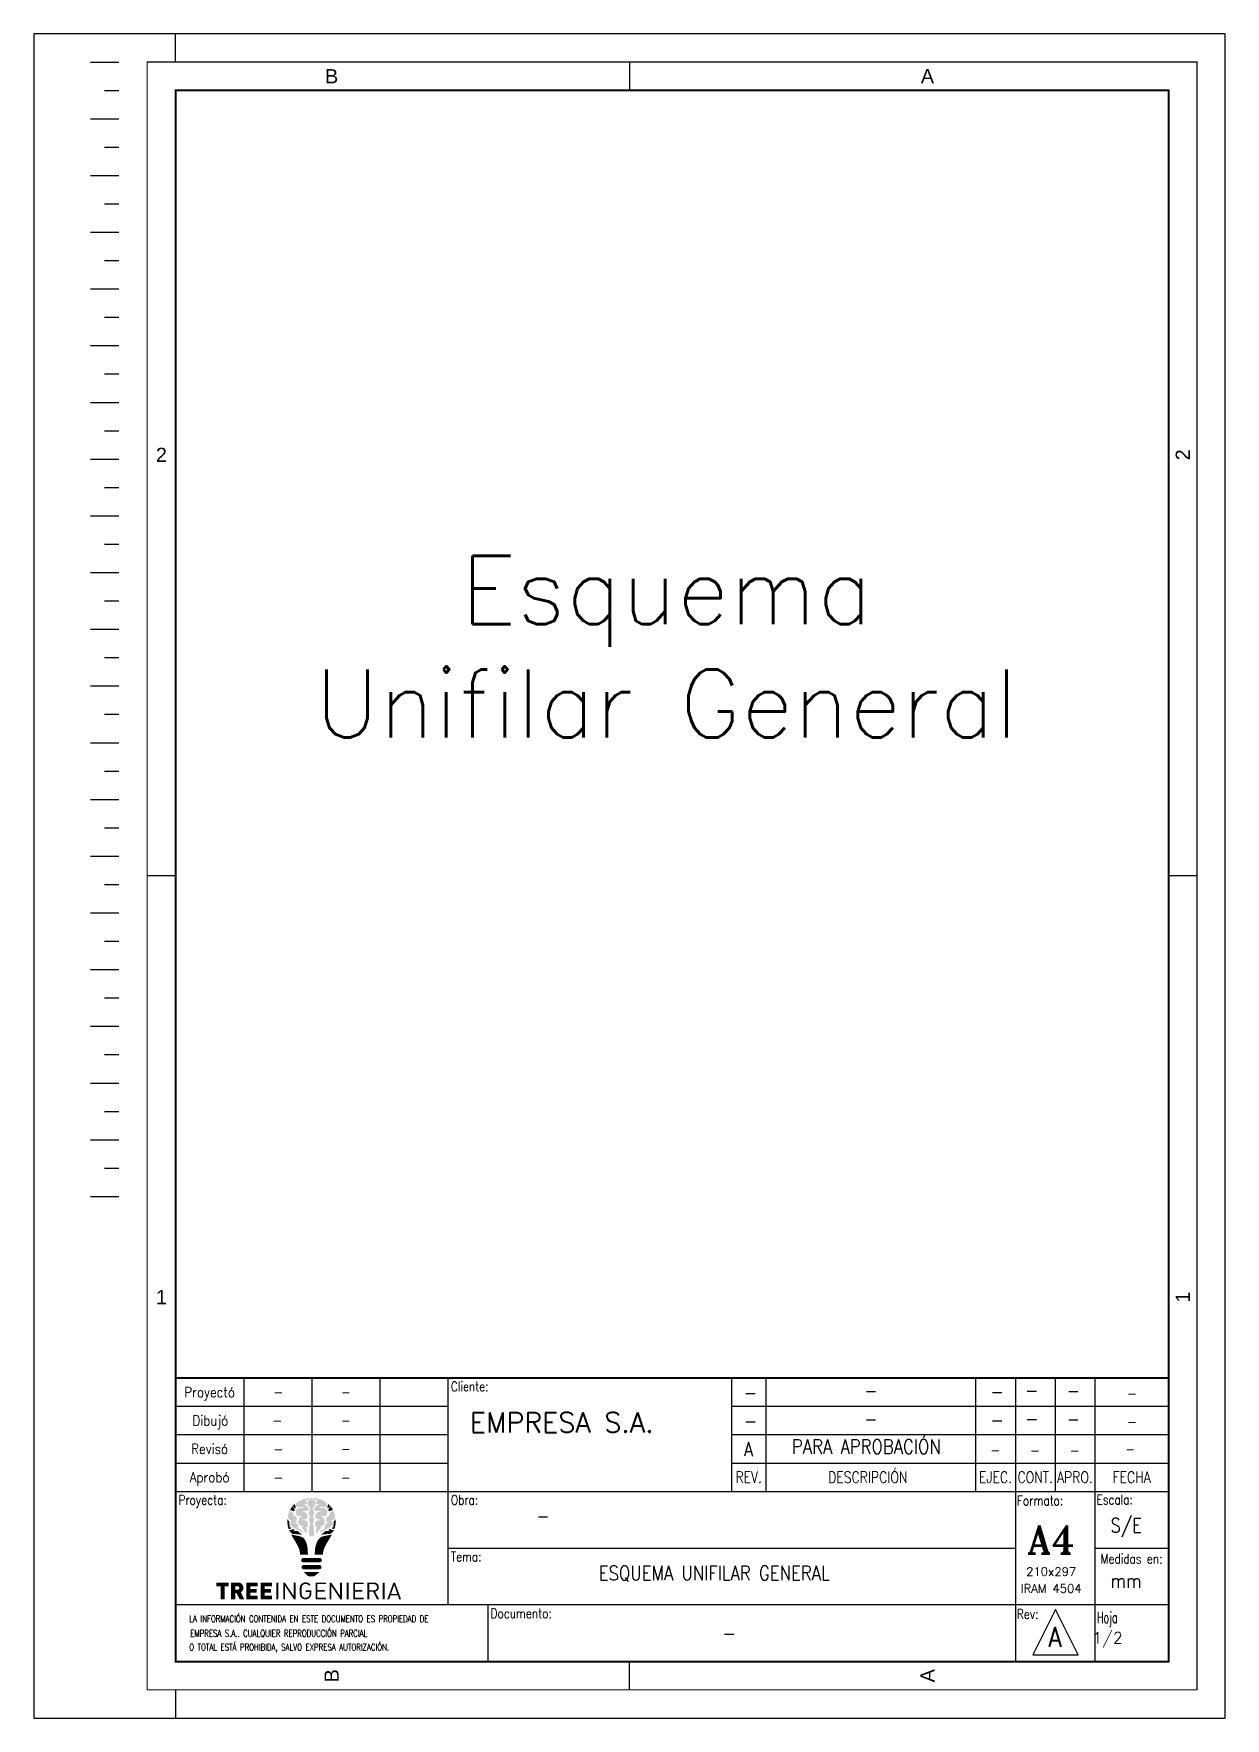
# Paper-space layout 'Carátula' of a CAD drawing. Header units: inches, sheet in millimetres. Extents: x 13 to 223, y 0 to 297.
# The model-space entities are those that its viewports show. They can reach past a viewport. Long polylines and large blocks are cut down to what shows.
import ezdxf
from ezdxf.enums import TextEntityAlignment as Align

# ---------------------------------------------------------------- set-up
doc = ezdxf.new("R2010")
doc.units = ezdxf.units.IN
doc.header["$LTSCALE"] = 0.2
doc.header["$MEASUREMENT"] = 0
doc.layers.add('Rotulo', color=7, linetype='Continuous')
doc.styles.add('ROMANS', font='romans')
doc.styles.add('Rotulo_RS', font='romans.shx', dxfattribs={"width": 0.85})
doc.styles.add('Rotulo_RT', font='romant.shx', dxfattribs={"width": 0.85})
doc.styles.get("Standard").update_dxf_attribs({"font": 'arial.ttf'})

# ---------------------------------------------------------------- blocks, each defined once
blk = doc.blocks.new('BORDER')
at = {"style": 'ROMANS'}
blk.add_attdef('SHEET#', (-1.02, -1.34), '', height=2, dxfattribs=at)
at = {"layer": 'Rotulo', "style": 'Rotulo_RS', "width": 0.6}
blk.add_text('Hoja', height=2, dxfattribs=at).set_placement((1.59, 2.99), align=Align.MIDDLE)
blk = doc.blocks.new('TREE')
at = {"true_color": 0x82be28}
h = blk.add_hatch(dxfattribs=at)
h.set_pattern_fill('DOTS', color=62, scale=0.5, style=2)
edge = h.paths.add_edge_path()
edge.add_spline(control_points=[(-3.02, 4.98), (-3.05, 4.92), (-3.08, 4.87), (-3.11, 4.82), (-3.37, 4.44), (-3.36, 4.19), (-3.04, 3.86), (-2.92, 3.74), (-2.77, 3.65), (-2.62, 3.56), (-2.03, 3.23), (-1.44, 2.9), (-0.91, 2.6), (-1.03, 2.96), (-1.31, 3.22), (-2.16, 3.64), (-2, 3.63), (-1.88, 3.62), (-1.74, 3.61), (-1.97, 3.99), (-2, 4.5), (-2.58, 4.54), (-2.45, 4.56), (-2.31, 4.58), (-2.16, 4.61), (-2.16, 4.9), (-2.06, 5.25), (-2.19, 5.45), (-2.33, 5.66), (-2.68, 5.73), (-2.94, 5.87), (-2.83, 5.89), (-2.73, 5.91), (-2.6, 5.93), (-2.81, 6.26), (-3.06, 6.48), (-3.39, 6.6), (-3.54, 6.3), (-3.65, 5.98), (-3.71, 5.64), (-3.67, 5.03), (-3.53, 4.93), (-3.02, 4.98)], knot_values=[0, 0, 0, 0, 1, 1, 1, 2, 2, 2, 3, 3, 3, 4, 4, 4, 5, 5, 5, 6, 6, 6, 7, 7, 7, 8, 8, 8, 9, 9, 9, 10, 10, 10, 11, 11, 11, 12, 12, 12, 13, 13, 13, 14, 14, 14, 14], degree=3, periodic=0)
h = blk.add_hatch(dxfattribs=at)
h.set_pattern_fill('DOTS', color=62, scale=0.5, style=2)
edge = h.paths.add_edge_path()
edge.add_spline(control_points=[(-2.93, 7.32), (-3.07, 7.15), (-3.19, 6.96), (-3.3, 6.77), (-3.09, 6.67), (-2.86, 6.6), (-2.63, 6.51), (-2.45, 6.84), (-2.65, 7.09), (-2.93, 7.32)], knot_values=[0, 0, 0, 0, 1, 1, 1, 2, 2, 2, 3, 3, 3, 3], degree=3, periodic=0)
h = blk.add_hatch(dxfattribs=at)
h.set_pattern_fill('DOTS', color=62, scale=0.5, style=2)
edge = h.paths.add_edge_path()
edge.add_spline(control_points=[(-2.38, 7.26), (-2.4, 7.45), (-2.48, 7.65), (-2.45, 7.82), (-2.6, 7.69), (-2.74, 7.55), (-2.87, 7.4), (-2.72, 7.28), (-2.57, 7.15), (-2.38, 7), (-2.38, 7.1), (-2.37, 7.18), (-2.38, 7.26)], knot_values=[0, 0, 0, 0, 1, 1, 1, 2, 2, 2, 3, 3, 3, 4, 4, 4, 4], degree=3, periodic=0)
h = blk.add_hatch(dxfattribs=at)
h.set_pattern_fill('DOTS', color=62, scale=0.5, style=2)
edge = h.paths.add_edge_path()
edge.add_spline(control_points=[(-2.24, 7.41), (-2.14, 7.12), (-1.92, 7.28), (-1.74, 7.28), (-1.46, 7.27), (-1.17, 7.28), (-0.86, 7.09), (-1.21, 7.07), (-1.49, 7.07), (-1.77, 7.04), (-2.12, 7), (-2.29, 6.84), (-2.33, 6.53), (-2.38, 6.17), (-2.18, 5.7), (-1.91, 5.6), (-1.84, 5.58), (-1.74, 5.61), (-1.66, 5.63), (-1.51, 5.66), (-1.36, 5.69), (-1.21, 5.73), (-1.2, 5.71), (-1.19, 5.68), (-1.18, 5.66), (-1.72, 5.41), (-1.94, 5), (-1.84, 4.43), (-1.76, 3.96), (-1.38, 3.9), (-0.9, 3.9), (-1.11, 3.81), (-1.23, 3.77), (-1.34, 3.72), (-1, 3.28), (-0.68, 2.87), (-0.36, 2.45), (-0.47, 2.84), (-0.2, 3.29), (-0.53, 3.65), (-0.19, 3.78), (-0.12, 4.08), (-0.15, 4.38), (-0.2, 4.94), (-0.74, 4.83), (-1.11, 4.98), (-0.74, 5.15), (-0.16, 5.07), (-0.19, 5.65), (-0.22, 6.26), (-0.76, 6.34), (-1.22, 6.51), (-0.98, 6.55), (-0.74, 6.59), (-0.51, 6.54), (-0.13, 6.47), (0.06, 6.6), (-0.06, 6.98), (-0.13, 7.19), (-0.32, 7.38), (-0.49, 7.54), (-0.61, 7.65), (-0.79, 7.69), (-0.99, 7.79), (-0.84, 7.79), (-0.75, 7.79), (-0.66, 7.78), (-0.56, 7.78), (-0.47, 7.75), (-0.28, 7.72), (-0.41, 8.06), (-0.51, 8.32), (-0.62, 8.63), (-0.39, 8.47), (-0.14, 8.35), (0.06, 8.65), (0.1, 8.72), (0.12, 8.78), (0.12, 8.84), (-0.14, 8.81), (-0.4, 8.77), (-0.67, 8.7), (-1.07, 8.61), (-1.43, 8.47), (-1.75, 8.29), (-1.85, 8.23), (-1.95, 8.17), (-2.04, 8.1), (-2.27, 7.93), (-2.34, 7.69), (-2.24, 7.41)], knot_values=[0, 0, 0, 0, 1, 1, 1, 2, 2, 2, 3, 3, 3, 4, 4, 4, 5, 5, 5, 6, 6, 6, 7, 7, 7, 8, 8, 8, 9, 9, 9, 10, 10, 10, 11, 11, 11, 12, 12, 12, 13, 13, 13, 14, 14, 14, 15, 15, 15, 16, 16, 16, 17, 17, 17, 18, 18, 18, 19, 19, 19, 20, 20, 20, 21, 21, 21, 22, 22, 22, 23, 23, 23, 24, 24, 24, 25, 25, 25, 26, 26, 26, 27, 27, 27, 28, 28, 28, 29, 29, 29, 30, 30, 30, 30], degree=3, periodic=0)
h = blk.add_hatch(dxfattribs=at)
h.set_pattern_fill('DOTS', color=62, scale=0.5, style=2)
edge = h.paths.add_edge_path()
edge.add_spline(control_points=[(-0.28, 8.28), (-0.22, 8.02), (-0.22, 7.73), (-0.09, 7.53), (0.28, 6.96), (0.3, 6.72), (-0.11, 6.23), (0.23, 5.83), (0.26, 5.41), (-0.07, 4.98), (0.24, 4.63), (0.19, 4.25), (0.11, 3.84), (0.02, 3.38), (0.02, 2.9), (0.01, 2.43), (0.01, 2.22), (0.15, 2.05), (0.41, 2.05), (0.43, 2.05), (0.44, 2.05), (0.45, 2.05), (0.47, 2.05), (0.48, 2.05), (0.5, 2.05), (0.76, 2.05), (0.89, 2.22), (0.89, 2.43), (0.89, 2.9), (0.88, 3.38), (0.8, 3.84), (0.72, 4.25), (0.67, 4.63), (0.98, 4.98), (0.64, 5.41), (0.68, 5.83), (1.02, 6.23), (0.6, 6.72), (0.62, 6.96), (1, 7.53), (1.13, 7.73), (1.13, 8.02), (1.19, 8.28), (0.9, 8.38), (0.61, 8.48), (0.64, 8.85), (0.52, 8.86), (0.39, 8.85), (0.26, 8.85), (0.3, 8.48), (0.01, 8.38), (-0.28, 8.28)], knot_values=[0, 0, 0, 0, 1, 1, 1, 2, 2, 2, 3, 3, 3, 4, 4, 4, 5, 5, 5, 6, 6, 6, 7, 7, 7, 8, 8, 8, 9, 9, 9, 10, 10, 10, 11, 11, 11, 12, 12, 12, 13, 13, 13, 14, 14, 14, 15, 15, 15, 16, 16, 16, 17, 17, 17, 17], degree=3, periodic=0)
h = blk.add_hatch(dxfattribs=at)
h.set_pattern_fill('DOTS', color=62, scale=0.5, style=2)
edge = h.paths.add_edge_path()
edge.add_spline(control_points=[(0.85, 8.65), (1.05, 8.35), (1.3, 8.47), (1.53, 8.63), (1.41, 8.32), (1.31, 8.06), (1.19, 7.72), (1.37, 7.75), (1.47, 7.78), (1.56, 7.78), (1.66, 7.79), (1.75, 7.79), (1.9, 7.79), (1.7, 7.69), (1.52, 7.65), (1.4, 7.54), (1.23, 7.38), (1.03, 7.19), (0.97, 6.98), (0.85, 6.6), (1.03, 6.47), (1.42, 6.54), (1.65, 6.59), (1.89, 6.55), (2.13, 6.51), (1.67, 6.34), (1.13, 6.26), (1.1, 5.65), (1.07, 5.07), (1.65, 5.15), (2.02, 4.98), (1.65, 4.83), (1.11, 4.94), (1.05, 4.38), (1.02, 4.08), (1.1, 3.78), (1.44, 3.65), (1.1, 3.29), (1.38, 2.84), (1.27, 2.45), (1.59, 2.87), (1.91, 3.28), (2.25, 3.72), (2.14, 3.77), (2.02, 3.81), (1.81, 3.9), (2.29, 3.9), (2.66, 3.96), (2.75, 4.43), (2.85, 5), (2.63, 5.41), (2.09, 5.66), (2.1, 5.68), (2.11, 5.71), (2.12, 5.73), (2.27, 5.69), (2.42, 5.66), (2.57, 5.63), (2.65, 5.61), (2.75, 5.58), (2.82, 5.6), (3.09, 5.7), (3.29, 6.17), (3.24, 6.53), (3.2, 6.84), (3.03, 7), (2.67, 7.04), (2.4, 7.07), (2.12, 7.07), (1.77, 7.09), (2.08, 7.28), (2.36, 7.27), (2.65, 7.28), (2.82, 7.28), (3.05, 7.12), (3.15, 7.41), (3.24, 7.69), (3.18, 7.93), (2.95, 8.1), (2.85, 8.18), (2.74, 8.24), (2.62, 8.32), (2.05, 8.64), (1.43, 8.82), (0.78, 8.85), (0.78, 8.79), (0.8, 8.72), (0.85, 8.65)], knot_values=[0, 0, 0, 0, 1, 1, 1, 2, 2, 2, 3, 3, 3, 4, 4, 4, 5, 5, 5, 6, 6, 6, 7, 7, 7, 8, 8, 8, 9, 9, 9, 10, 10, 10, 11, 11, 11, 12, 12, 12, 13, 13, 13, 14, 14, 14, 15, 15, 15, 16, 16, 16, 17, 17, 17, 18, 18, 18, 19, 19, 19, 20, 20, 20, 21, 21, 21, 22, 22, 22, 23, 23, 23, 24, 24, 24, 25, 25, 25, 26, 26, 26, 27, 27, 27, 28, 28, 28, 29, 29, 29, 29], degree=3, periodic=0)
h = blk.add_hatch(dxfattribs=at)
h.set_pattern_fill('DOTS', color=62, scale=0.5, style=2)
edge = h.paths.add_edge_path()
edge.add_spline(control_points=[(3.51, 5.93), (3.64, 5.91), (3.74, 5.89), (3.84, 5.87), (3.58, 5.73), (3.23, 5.66), (3.1, 5.45), (2.97, 5.25), (3.07, 4.9), (3.07, 4.61), (3.22, 4.58), (3.36, 4.56), (3.49, 4.54), (2.91, 4.5), (2.88, 3.99), (2.64, 3.61), (2.79, 3.62), (2.91, 3.63), (3.07, 3.64), (2.22, 3.22), (1.93, 2.96), (1.82, 2.6), (2.35, 2.9), (2.94, 3.23), (3.53, 3.56), (3.68, 3.65), (3.83, 3.74), (3.95, 3.86), (4.27, 4.19), (4.28, 4.44), (4.02, 4.82), (3.99, 4.87), (3.96, 4.92), (3.92, 4.98), (4.44, 4.93), (4.57, 5.03), (4.62, 5.62), (4.56, 5.97), (4.46, 6.29), (4.31, 6.6), (3.97, 6.49), (3.72, 6.26), (3.51, 5.93)], knot_values=[0, 0, 0, 0, 1, 1, 1, 2, 2, 2, 3, 3, 3, 4, 4, 4, 5, 5, 5, 6, 6, 6, 7, 7, 7, 8, 8, 8, 9, 9, 9, 10, 10, 10, 11, 11, 11, 12, 12, 12, 13, 13, 13, 14, 14, 14, 14], degree=3, periodic=0)
h = blk.add_hatch(dxfattribs=at)
h.set_pattern_fill('DOTS', color=62, scale=0.5, style=2)
edge = h.paths.add_edge_path()
edge.add_spline(control_points=[(3.29, 7.26), (3.28, 7.18), (3.29, 7.1), (3.29, 7), (3.47, 7.15), (3.62, 7.27), (3.77, 7.39), (3.72, 7.45), (3.66, 7.51), (3.61, 7.57), (3.52, 7.65), (3.44, 7.72), (3.36, 7.8), (3.38, 7.63), (3.31, 7.44), (3.29, 7.26)], knot_values=[0, 0, 0, 0, 1, 1, 1, 2, 2, 2, 3, 3, 3, 4, 4, 4, 5, 5, 5, 5], degree=3, periodic=0)
h = blk.add_hatch(dxfattribs=at)
h.set_pattern_fill('DOTS', color=62, scale=0.5, style=2)
edge = h.paths.add_edge_path()
edge.add_spline(control_points=[(3.54, 6.51), (3.77, 6.6), (4, 6.67), (4.21, 6.77), (4.1, 6.96), (3.98, 7.14), (3.84, 7.32), (3.56, 7.09), (3.36, 6.84), (3.54, 6.51)], knot_values=[0, 0, 0, 0, 1, 1, 1, 2, 2, 2, 3, 3, 3, 3], degree=3, periodic=0)
h = blk.add_hatch(dxfattribs=at)
h.set_pattern_fill('DOTS', color=62, scale=0.5, style=2)
edge = h.paths.add_edge_path()
edge.add_spline(control_points=[(-3.13, 3.61), (-3.26, 3.64), (-3.37, 3.66), (-3.45, 3.68), (-3.44, 3.78), (-3.42, 3.88), (-3.43, 3.98), (-3.44, 4.17), (-3.47, 4.36), (-3.5, 4.55), (-3.5, 4.61), (-3.48, 4.69), (-3.51, 4.72), (-3.61, 4.81), (-3.69, 4.94), (-3.78, 5.05), (-3.8, 4.72), (-3.78, 4.37), (-3.72, 4.02), (-3.69, 3.79), (-3.62, 3.56), (-3.55, 3.35), (-3.35, 3.33), (-3.25, 3.4), (-3.13, 3.61)], knot_values=[0, 0, 0, 0, 1, 1, 1, 2, 2, 2, 3, 3, 3, 4, 4, 4, 5, 5, 5, 6, 6, 6, 7, 7, 7, 8, 8, 8, 8], degree=3, periodic=0)
h = blk.add_hatch(dxfattribs=at)
h.set_pattern_fill('DOTS', color=62, scale=0.5, style=2)
edge = h.paths.add_edge_path()
edge.add_spline(control_points=[(-3.29, 2.89), (-3.02, 2.62), (-2.78, 2.33), (-2.37, 2.56), (-2.35, 2.57), (-2.31, 2.57), (-2.29, 2.56), (-1.97, 2.3), (-1.57, 2.49), (-1.22, 2.35), (-1.69, 2.67), (-2.03, 3.29), (-2.8, 2.9), (-2.7, 3.04), (-2.64, 3.13), (-2.58, 3.22), (-2.59, 3.25), (-2.6, 3.28), (-2.61, 3.32), (-2.75, 3.3), (-2.9, 3.31), (-3.03, 3.27), (-3.21, 3.21), (-3.37, 3.18), (-3.5, 3.19)], knot_values=[0, 0, 0, 0, 1, 1, 1, 2, 2, 2, 3, 3, 3, 4, 4, 4, 5, 5, 5, 6, 6, 6, 7, 7, 7, 8, 8, 8, 8], degree=3, periodic=0)
edge.add_line((-3.5, 3.19), (-3.29, 2.89))
h = blk.add_hatch(dxfattribs=at)
h.set_pattern_fill('DOTS', color=62, scale=0.5, style=2)
edge = h.paths.add_edge_path()
edge.add_spline(control_points=[(4.4, 3.19), (4.27, 3.18), (4.12, 3.21), (3.94, 3.27), (3.81, 3.31), (3.66, 3.3), (3.52, 3.32), (3.51, 3.28), (3.5, 3.25), (3.49, 3.22), (3.55, 3.13), (3.61, 3.04), (3.71, 2.9), (2.94, 3.29), (2.59, 2.67), (2.13, 2.35), (2.47, 2.49), (2.88, 2.3), (3.2, 2.56), (3.22, 2.57), (3.26, 2.57), (3.28, 2.56), (3.69, 2.33), (3.93, 2.62), (4.2, 2.89)], knot_values=[0, 0, 0, 0, 1, 1, 1, 2, 2, 2, 3, 3, 3, 4, 4, 4, 5, 5, 5, 6, 6, 6, 7, 7, 7, 8, 8, 8, 8], degree=3, periodic=0)
edge.add_line((4.2, 2.89), (4.4, 3.19))
h = blk.add_hatch(dxfattribs=at)
h.set_pattern_fill('DOTS', color=62, scale=0.5, style=2)
edge = h.paths.add_edge_path()
edge.add_spline(control_points=[(4.4, 4.55), (4.38, 4.36), (4.35, 4.17), (4.34, 3.98), (4.33, 3.88), (4.35, 3.78), (4.36, 3.68), (4.28, 3.66), (4.16, 3.64), (4.04, 3.61), (4.16, 3.4), (4.26, 3.33), (4.46, 3.35), (4.61, 3.78), (4.7, 4.23), (4.7, 4.71), (4.7, 4.82), (4.7, 4.94), (4.69, 5.05), (4.6, 4.94), (4.52, 4.81), (4.42, 4.72), (4.39, 4.69), (4.41, 4.61), (4.4, 4.55)], knot_values=[0, 0, 0, 0, 1, 1, 1, 2, 2, 2, 3, 3, 3, 4, 4, 4, 5, 5, 5, 6, 6, 6, 7, 7, 7, 8, 8, 8, 8], degree=3, periodic=0)
h = blk.add_hatch(dxfattribs=at)
h.set_pattern_fill('DOTS', color=62, scale=0.5, style=2)
edge = h.paths.add_edge_path()
edge.add_spline(control_points=[(-1.28, 1.98), (-1.44, 2.04), (-1.61, 2.09), (-1.78, 2.13), (-2.23, 2.22), (-2.68, 2.3), (-3.13, 2.39), (-3.06, 2.25), (-2.98, 2.11), (-2.9, 1.97), (-2.76, 1.73), (-2.61, 1.5), (-2.47, 1.27), (-2.02, 0.52), (-1.57, -0.24), (-1.55, -1.16), (-1.09, -1.16), (-0.63, -1.16), (-0.17, -1.16), (-0.19, -0.89), (-0.21, -0.59), (-0.23, -0.17), (-0.26, 0.57), (-0.58, 1.71), (-1.28, 1.98)], knot_values=[0, 0, 0, 0, 1, 1, 1, 2, 2, 2, 3, 3, 3, 4, 4, 4, 5, 5, 5, 6, 6, 6, 7, 7, 7, 8, 8, 8, 8], degree=3, periodic=0)
h = blk.add_hatch(dxfattribs=at)
h.set_pattern_fill('DOTS', color=62, scale=0.5, style=2)
edge = h.paths.add_edge_path()
edge.add_spline(control_points=[(2.19, 1.98), (1.49, 1.71), (1.08, 0.29), (1.05, -0.45), (1.04, -0.75), (1.03, -0.97), (1.02, -1.16), (1.5, -1.16), (1.98, -1.16), (2.46, -1.16), (2.48, -0.2), (2.96, 0.57), (3.43, 1.34), (3.59, 1.61), (3.75, 1.88), (3.91, 2.15), (3.95, 2.23), (4, 2.31), (4.04, 2.39), (3.59, 2.3), (3.14, 2.22), (2.69, 2.13), (2.52, 2.09), (2.35, 2.04), (2.19, 1.98)], knot_values=[0, 0, 0, 0, 1, 1, 1, 2, 2, 2, 3, 3, 3, 4, 4, 4, 5, 5, 5, 6, 6, 6, 7, 7, 7, 8, 8, 8, 8], degree=3, periodic=0)
at = {"true_color": 0x1e5a3c}
h = blk.add_hatch(dxfattribs=at)
h.set_pattern_fill('DOTS', color=119, scale=0.5, style=0)
edge = h.paths.add_edge_path()
edge.add_spline(control_points=[(0.44, -2.49), (-0.03, -2.49), (-0.49, -2.49), (-0.96, -2.49), (-1.22, -2.49), (-1.37, -2.35), (-1.37, -2.12), (-1.37, -1.9), (-1.21, -1.75), (-0.95, -1.75), (-0.01, -1.75), (0.93, -1.75), (1.87, -1.75), (2.12, -1.75), (2.28, -1.9), (2.28, -2.12), (2.28, -2.35), (2.13, -2.49), (1.87, -2.49), (1.39, -2.49), (0.91, -2.49), (0.44, -2.49)], knot_values=[0, 0, 0, 0, 1, 1, 1, 2, 2, 2, 3, 3, 3, 4, 4, 4, 5, 5, 5, 6, 6, 6, 7, 7, 7, 7], degree=3, periodic=0)
h = blk.add_hatch(dxfattribs=at)
h.set_pattern_fill('DOTS', color=119, scale=0.5, style=0)
edge = h.paths.add_edge_path()
edge.add_spline(control_points=[(0.44, -3.72), (-0.01, -3.72), (-0.46, -3.72), (-0.91, -3.72), (-1.14, -3.72), (-1.29, -3.58), (-1.3, -3.37), (-1.31, -3.15), (-1.16, -2.98), (-0.92, -2.98), (0, -2.98), (0.92, -2.98), (1.83, -2.98), (2.07, -2.98), (2.23, -3.15), (2.22, -3.37), (2.21, -3.58), (2.06, -3.72), (1.82, -3.72), (1.36, -3.72), (0.9, -3.72), (0.44, -3.72)], knot_values=[0, 0, 0, 0, 1, 1, 1, 2, 2, 2, 3, 3, 3, 4, 4, 4, 5, 5, 5, 6, 6, 6, 7, 7, 7, 7], degree=3, periodic=0)
h = blk.add_hatch(dxfattribs=at)
h.set_pattern_fill('DOTS', color=119, scale=0.5, style=0)
edge = h.paths.add_edge_path()
edge.add_spline(control_points=[(-0.92, -4.19), (0.01, -4.19), (0.9, -4.19), (1.79, -4.19), (1.8, -4.2), (1.81, -4.21), (1.81, -4.23), (1.54, -4.46), (1.26, -4.7), (0.98, -4.92), (0.92, -4.97), (0.83, -4.98), (0.75, -4.99), (0.64, -5), (0.53, -4.98), (0.42, -4.99), (0.07, -5.04), (-0.19, -4.91), (-0.42, -4.67), (-0.57, -4.51), (-0.73, -4.37), (-0.92, -4.19)], knot_values=[0, 0, 0, 0, 1, 1, 1, 2, 2, 2, 3, 3, 3, 4, 4, 4, 5, 5, 5, 6, 6, 6, 7, 7, 7, 7], degree=3, periodic=0)
h = blk.add_hatch(dxfattribs=at)
h.set_pattern_fill('DOTS', color=119, scale=0.5, style=2)
h.paths.add_polyline_path([(-14.14, -6.71), (-14.86, -6.71), (-14.86, -9.01), (-15.58, -9.01), (-15.58, -6.71), (-16.31, -6.71), (-16.31, -6.07), (-14.14, -6.07)])
h = blk.add_hatch(dxfattribs=at)
h.set_pattern_fill('DOTS', color=119, scale=0.5, style=2)
edge = h.paths.add_edge_path()
edge.add_spline(control_points=[(-11.39, -9.01), (-11.39, -9.01), (-12.23, -9.01), (-12.23, -9.01), (-12.23, -9.01), (-12.75, -7.91), (-12.75, -7.91), (-12.75, -7.91), (-12.99, -7.91), (-12.99, -7.91), (-12.99, -7.91), (-12.99, -9.01), (-12.99, -9.01), (-12.99, -9.01), (-13.71, -9.01), (-13.71, -9.01), (-13.71, -9.01), (-13.71, -6.07), (-13.71, -6.07), (-13.71, -6.07), (-12.55, -6.07), (-12.55, -6.07), (-12.34, -6.07), (-12.16, -6.11), (-12.01, -6.2), (-11.86, -6.29), (-11.74, -6.4), (-11.66, -6.55), (-11.58, -6.69), (-11.54, -6.85), (-11.54, -7.01), (-11.54, -7.2), (-11.59, -7.35), (-11.68, -7.49), (-11.78, -7.62), (-11.89, -7.72), (-12.02, -7.78), (-12.02, -7.78), (-11.39, -9.01), (-11.39, -9.01)], knot_values=[0, 0, 0, 0, 1, 1, 1, 2, 2, 2, 3, 3, 3, 4, 4, 4, 5, 5, 5, 6, 6, 6, 7, 7, 7, 8, 8, 8, 9, 9, 9, 10, 10, 10, 11, 11, 11, 12, 12, 12, 13, 13, 13, 13], degree=3, periodic=0)
edge = h.paths.add_edge_path()
edge.add_spline(control_points=[(-12.27, -7.01), (-12.27, -6.96), (-12.28, -6.91), (-12.3, -6.87), (-12.33, -6.82), (-12.37, -6.78), (-12.41, -6.76), (-12.46, -6.73), (-12.52, -6.72), (-12.58, -6.72), (-12.58, -6.72), (-12.99, -6.72), (-12.99, -6.72), (-12.99, -6.72), (-12.99, -7.31), (-12.99, -7.31), (-12.99, -7.31), (-12.58, -7.31), (-12.58, -7.31), (-12.52, -7.31), (-12.46, -7.3), (-12.41, -7.27), (-12.37, -7.24), (-12.33, -7.2), (-12.3, -7.16), (-12.28, -7.11), (-12.27, -7.07), (-12.27, -7.01)], knot_values=[0, 0, 0, 0, 1, 1, 1, 2, 2, 2, 3, 3, 3, 4, 4, 4, 5, 5, 5, 6, 6, 6, 7, 7, 7, 8, 8, 8, 9, 9, 9, 9], degree=3, periodic=0)
h = blk.add_hatch(dxfattribs=at)
h.set_pattern_fill('DOTS', color=119, scale=0.5, style=2)
h.paths.add_polyline_path([(-9.02, -9.01), (-11.02, -9.01), (-11.02, -6.07), (-9.02, -6.07), (-9.02, -6.71), (-10.3, -6.71), (-10.3, -7.2), (-9.21, -7.2), (-9.21, -7.85), (-10.3, -7.85), (-10.3, -8.37), (-9.02, -8.37)])
h = blk.add_hatch(dxfattribs=at)
h.set_pattern_fill('DOTS', color=119, scale=0.5, style=2)
h.paths.add_polyline_path([(-6.51, -9.01), (-8.51, -9.01), (-8.51, -6.07), (-6.51, -6.07), (-6.51, -6.71), (-7.78, -6.71), (-7.78, -7.2), (-6.69, -7.2), (-6.69, -7.85), (-7.78, -7.85), (-7.78, -8.37), (-6.51, -8.37)])
h = blk.add_hatch(dxfattribs=at)
h.set_pattern_fill('DOTS', color=119, scale=0.5, style=2)
h.paths.add_polyline_path([(-5.39, -9.01), (-5.7, -9.01), (-5.7, -6.07), (-5.39, -6.07)])
h = blk.add_hatch(dxfattribs=at)
h.set_pattern_fill('DOTS', color=119, scale=0.5, style=2)
h.paths.add_polyline_path([(-2.36, -9.01), (-2.66, -9.01), (-4.22, -6.65), (-4.22, -9.01), (-4.54, -9.01), (-4.54, -6.07), (-4.24, -6.07), (-2.68, -8.42), (-2.68, -6.07), (-2.36, -6.07)])
h = blk.add_hatch(dxfattribs=at)
h.set_pattern_fill('DOTS', color=119, scale=0.5, style=2)
edge = h.paths.add_edge_path()
edge.add_spline(control_points=[(0.44, -7.94), (0.44, -8.1), (0.42, -8.25), (0.38, -8.37), (0.34, -8.49), (0.27, -8.6), (0.18, -8.69), (0.09, -8.8), (-0.03, -8.89), (-0.16, -8.94), (-0.3, -9), (-0.44, -9.03), (-0.59, -9.03), (-0.89, -9.03), (-1.14, -8.93), (-1.35, -8.73), (-1.42, -8.66), (-1.47, -8.58), (-1.51, -8.51), (-1.54, -8.44), (-1.57, -8.36), (-1.59, -8.27), (-1.6, -8.17), (-1.61, -8.08), (-1.62, -7.98), (-1.62, -7.88), (-1.62, -7.73), (-1.62, -7.54), (-1.62, -7.29), (-1.62, -7.1), (-1.61, -6.97), (-1.6, -6.85), (-1.58, -6.74), (-1.54, -6.63), (-1.5, -6.53), (-1.44, -6.44), (-1.35, -6.35), (-1.14, -6.14), (-0.89, -6.04), (-0.59, -6.04), (-0.47, -6.04), (-0.36, -6.06), (-0.26, -6.09), (-0.16, -6.11), (-0.07, -6.16), (0.02, -6.22), (0.11, -6.27), (0.2, -6.35), (0.29, -6.44), (0.29, -6.44), (0.08, -6.65), (0.08, -6.65), (-0.01, -6.57), (-0.08, -6.51), (-0.14, -6.46), (-0.2, -6.42), (-0.26, -6.38), (-0.34, -6.36), (-0.41, -6.34), (-0.5, -6.32), (-0.59, -6.32), (-0.69, -6.32), (-0.78, -6.34), (-0.87, -6.38), (-0.96, -6.41), (-1.03, -6.46), (-1.1, -6.53), (-1.19, -6.63), (-1.25, -6.74), (-1.27, -6.86), (-1.3, -6.99), (-1.31, -7.22), (-1.31, -7.54), (-1.31, -7.86), (-1.3, -8.08), (-1.27, -8.21), (-1.25, -8.34), (-1.19, -8.45), (-1.1, -8.55), (-0.97, -8.68), (-0.8, -8.75), (-0.59, -8.75), (-0.48, -8.75), (-0.38, -8.73), (-0.28, -8.69), (-0.19, -8.64), (-0.11, -8.58), (-0.04, -8.5), (0.07, -8.37), (0.12, -8.19), (0.12, -7.96), (0.12, -7.96), (0.12, -7.74), (0.12, -7.74), (0.12, -7.74), (-0.59, -7.74), (-0.59, -7.74), (-0.59, -7.74), (-0.59, -7.47), (-0.59, -7.47), (-0.59, -7.47), (0.44, -7.47), (0.44, -7.47), (0.44, -7.47), (0.44, -7.94), (0.44, -7.94)], knot_values=[0, 0, 0, 0, 1, 1, 1, 2, 2, 2, 3, 3, 3, 4, 4, 4, 5, 5, 5, 6, 6, 6, 7, 7, 7, 8, 8, 8, 9, 9, 9, 10, 10, 10, 11, 11, 11, 12, 12, 12, 13, 13, 13, 14, 14, 14, 15, 15, 15, 16, 16, 16, 17, 17, 17, 18, 18, 18, 19, 19, 19, 20, 20, 20, 21, 21, 21, 22, 22, 22, 23, 23, 23, 24, 24, 24, 25, 25, 25, 26, 26, 26, 27, 27, 27, 28, 28, 28, 29, 29, 29, 30, 30, 30, 31, 31, 31, 32, 32, 32, 33, 33, 33, 34, 34, 34, 35, 35, 35, 35], degree=3, periodic=0)
h = blk.add_hatch(dxfattribs=at)
h.set_pattern_fill('DOTS', color=119, scale=0.5, style=2)
h.paths.add_polyline_path([(2.98, -9.01), (1.16, -9.01), (1.16, -6.07), (2.98, -6.07), (2.98, -6.35), (1.47, -6.35), (1.47, -7.38), (2.76, -7.38), (2.76, -7.66), (1.47, -7.66), (1.47, -8.73), (2.98, -8.73)])
h = blk.add_hatch(dxfattribs=at)
h.set_pattern_fill('DOTS', color=119, scale=0.5, style=2)
h.paths.add_polyline_path([(5.81, -9.01), (5.51, -9.01), (3.95, -6.65), (3.95, -9.01), (3.64, -9.01), (3.64, -6.07), (3.93, -6.07), (5.5, -8.42), (5.5, -6.07), (5.81, -6.07)])
h = blk.add_hatch(dxfattribs=at)
h.set_pattern_fill('DOTS', color=119, scale=0.5, style=2)
h.paths.add_polyline_path([(6.98, -9.01), (6.66, -9.01), (6.66, -6.07), (6.98, -6.07)])
h = blk.add_hatch(dxfattribs=at)
h.set_pattern_fill('DOTS', color=119, scale=0.5, style=2)
h.paths.add_polyline_path([(9.65, -9.01), (7.83, -9.01), (7.83, -6.07), (9.65, -6.07), (9.65, -6.35), (8.14, -6.35), (8.14, -7.38), (9.43, -7.38), (9.43, -7.66), (8.14, -7.66), (8.14, -8.73), (9.65, -8.73)])
h = blk.add_hatch(dxfattribs=at)
h.set_pattern_fill('DOTS', color=119, scale=0.5, style=2)
edge = h.paths.add_edge_path()
edge.add_spline(control_points=[(12.37, -9.01), (12.37, -9.01), (12, -9.01), (12, -9.01), (12, -9.01), (11.33, -7.7), (11.33, -7.7), (11.33, -7.7), (10.62, -7.7), (10.62, -7.7), (10.62, -7.7), (10.62, -9.01), (10.62, -9.01), (10.62, -9.01), (10.31, -9.01), (10.31, -9.01), (10.31, -9.01), (10.31, -6.07), (10.31, -6.07), (10.31, -6.07), (11.44, -6.07), (11.44, -6.07), (11.61, -6.07), (11.76, -6.1), (11.89, -6.17), (12.02, -6.23), (12.13, -6.33), (12.2, -6.45), (12.27, -6.58), (12.31, -6.72), (12.31, -6.88), (12.31, -7.1), (12.25, -7.27), (12.13, -7.41), (12.02, -7.55), (11.86, -7.63), (11.67, -7.67), (11.67, -7.67), (12.37, -9.01), (12.37, -9.01)], knot_values=[0, 0, 0, 0, 1, 1, 1, 2, 2, 2, 3, 3, 3, 4, 4, 4, 5, 5, 5, 6, 6, 6, 7, 7, 7, 8, 8, 8, 9, 9, 9, 10, 10, 10, 11, 11, 11, 12, 12, 12, 13, 13, 13, 13], degree=3, periodic=0)
edge = h.paths.add_edge_path()
edge.add_spline(control_points=[(11.99, -6.89), (11.99, -6.71), (11.94, -6.58), (11.83, -6.49), (11.73, -6.39), (11.59, -6.35), (11.41, -6.35), (11.41, -6.35), (10.62, -6.35), (10.62, -6.35), (10.62, -6.35), (10.62, -7.43), (10.62, -7.43), (10.62, -7.43), (11.41, -7.43), (11.41, -7.43), (11.52, -7.43), (11.62, -7.41), (11.71, -7.37), (11.8, -7.33), (11.87, -7.27), (11.92, -7.19), (11.97, -7.11), (11.99, -7.01), (11.99, -6.89)], knot_values=[0, 0, 0, 0, 1, 1, 1, 2, 2, 2, 3, 3, 3, 4, 4, 4, 5, 5, 5, 6, 6, 6, 7, 7, 7, 8, 8, 8, 8], degree=3, periodic=0)
h = blk.add_hatch(dxfattribs=at)
h.set_pattern_fill('DOTS', color=119, scale=0.5, style=2)
h.paths.add_polyline_path([(13.33, -9.01), (13.02, -9.01), (13.02, -6.07), (13.33, -6.07)])
h = blk.add_hatch(dxfattribs=at)
h.set_pattern_fill('DOTS', color=119, scale=0.5, style=2)
h.paths.add_polyline_path([(16.24, -9.01), (15.9, -9.01), (15.67, -8.34), (14.38, -8.34), (14.14, -9.01), (13.81, -9.01), (14.89, -6.07), (15.16, -6.07)])
h.paths.add_polyline_path([(15.57, -8.07), (15.03, -6.52), (14.47, -8.07)])
blk = doc.blocks.new('BLOQUE-ROTULO-TREE')
for p, q in [((-163, 50), (-163, 30)), ((-139, 50), (-139, 30)), ((-127, 50), (-127, 10)), ((-77, 50), (-77, 30)), ((-71, 50), (-71, 30)), ((-34, 50), (-34, 30)), ((-27, 50), (-27, 0)), ((-20, 50), (-20, 30)), ((-13, 50), (-13, 0)), ((-175, 45), (-127, 45)), ((-77, 45), (0, 45)), ((-127, 40), (-175, 40)), ((0, 40), (-77, 40)), ((-175, 35), (-127, 35)), ((-77, 35), (0, 35)), ((-175, 30), (0, 30)), ((-127, 20), (-27, 20)), ((-13, 20), (0, 20)), ((0, 10), (-175, 10)), ((-120, 10), (-120, 0))]:
    blk.add_line(p, q)
blk.add_lwpolyline([(-19.91, 9.2), (-23.91, 1.2), (-15.91, 1.2), (-19.91, 9.2)])
at = {"layer": 'Rotulo'}
blk.add_line((-151, 50), (-151, 30), dxfattribs=at)
at = {"layer": 'Rotulo', "const_width": 0.35}
blk.add_lwpolyline([(-175, 50), (0, 50), (0, 0), (-175, 0)], close=True, dxfattribs=at)
blk.add_blockref('TREE', (-151.5, 20))
at = {"style": 'Rotulo_RS'}
for s, height, width, p in [('Proyectó', 1.8, 0.85, (-169, 47.5)), ('-', 2, 0.8, (-156.87, 47.5)), ('-', 1.92, 0.8, (-144.98, 47.5)), ('Dibujó', 1.8, 0.85, (-168.87, 42.5)), ('-', 2, 0.8, (-157.07, 42.5)), ('-', 1.92, 0.8, (-144.98, 42.5)), ('Revisó', 1.8, 0.85, (-169, 37.5)), ('-', 2, 0.8, (-156.87, 37.5)), ('-', 1.92, 0.8, (-144.98, 37.5)), ('-', 2, 0.8, (-30.56, 37.32)), ('-', 2, 0.8, (-23.56, 37.26)), ('-', 2, 0.8, (-16.56, 37.26)), ('-', 1.92, 0.8, (-6.75, 37.47)), ('Aprobó', 1.8, 0.85, (-169, 32.5)), ('REV.', 2, 0.8, (-74, 32.5)), ('DESCRIPCIÓN', 2, 0.8, (-53, 32.5)), ('EJEC.', 2, 0.8, (-30.5, 32.5)), ('CONT.', 2, 0.8, (-23.5, 32.5)), ('APRO.', 2, 0.8, (-16.5, 32.5)), ('FECHA', 2, 0.8, (-6.5, 32.5)), ('-', 2, 0.8, (-156.87, 32.5)), ('-', 1.92, 0.8, (-144.98, 32.5))]:
    blk.add_text(s, height=height, dxfattribs=dict(at, width=width)).set_placement(p, align=Align.MIDDLE_CENTER)
for s, height, width, p in [('Cliente:', 1.7, 0.8, (-126.5, 48.5)), ('Proyecta:', 1.7, 0.8, (-174.5, 28.5)), ('Obra:', 1.7, 0.8, (-126.5, 28.5)), ('Tema:', 1.7, 0.8, (-126.5, 18.5)), ('Documento:', 1.7, 0.8, (-119.5, 8.5)), ('Rev:', 1.7, 0.8, (-26.72, 8.38)), ('LA INFORMACIÓN CONTENIDA EN ESTE DOCUMENTO ES PROPIEDAD DE', 1.2, 0.75, (-172.59, 7.54)), ('EMPRESA S.A.. CUALQUIER REPRODUCCIÓN PARCIAL ', 1.2, 0.75, (-172.42, 4.99)), ('O TOTAL ESTÁ PROHIBIDA, SALVO EXPRESA AUTORIZACIÓN. ', 1.2, 0.75, (-172.59, 2.54))]:
    blk.add_text(s, height=height, dxfattribs=dict(at, width=width)).set_placement(p, align=Align.MIDDLE_LEFT)
at = {"layer": 'Rotulo', "style": 'Rotulo_RS', "width": 0.8}
for s, p in [('Formato:', (-26.72, 28.38)), ('Escala:', (-12.7, 28.56))]:
    blk.add_text(s, height=1.7, dxfattribs=at).set_placement(p, align=Align.MIDDLE_LEFT)
blk.add_text('Medidas en:', height=1.7, dxfattribs=at).set_placement((-6.54, 18.13), align=Align.MIDDLE_CENTER)
at = {"layer": 'Rotulo'}
for s, width, insert, char_height, attachment_point, style in [('-', 31.1664, (-53.63, 49.04), 2.5, 1, 'Rotulo_RS'), ('-', 31.1664, (-25.28, 49.09), 2.5, 1, 'Rotulo_RS'), ('-', 31.1664, (-17.97, 49.03), 2.5, 1, 'Rotulo_RS'), ('-', 31.1664, (-74.85, 48.69), 2.5, 1, 'Rotulo_RS'), ('-', 31.1664, (-31.37, 48.89), 2.5, 1, 'Rotulo_RS'), ('-', 31.1664, (-7.3, 48.18), 1.8, 1, 'Rotulo_RS'), ('EMPRESA S.A.', 43.6015, (-123.15, 43.9), 3.5, 1, 'ROMANS'), ('-', 31.1664, (-74.85, 43.69), 2.5, 1, 'Rotulo_RS'), ('-', 31.1664, (-53.63, 44.04), 2.5, 1, 'Rotulo_RS'), ('-', 31.1664, (-31.37, 43.89), 2.5, 1, 'Rotulo_RS'), ('-', 31.1664, (-25.28, 44.09), 2.5, 1, 'Rotulo_RS'), ('-', 31.1664, (-17.97, 44.03), 2.5, 1, 'Rotulo_RS'), ('-', 31.1664, (-7.3, 43.18), 1.8, 1, 'Rotulo_RS'), ('A', 31.1664, (-74.85, 38.69), 2.5, 1, 'Rotulo_RS'), ('PARA APROBACIÓN', 31.1664, (-66.38, 39.15), 2.5, 1, 'Rotulo_RS'), ('-', 105.7564, (-111.43, 26.93), 2.5, 1, 'Rotulo_RS'), ('ESQUEMA UNIFILAR GENERAL', 110.4623, (-100.42, 16.86), 2.5, 1, 'Rotulo_RS'), ('A', 31.1664, (-21.17, 6.07), 3.5, 1, 'Rotulo_RS'), ('\\pxqc;-', 51.9613, (-77.42, 5), 2.5, 5, 'Rotulo_RS')]:
    blk.add_mtext_dynamic_manual_height_columns(s, width=width, gutter_width=12.5, heights=[0], dxfattribs=dict(at, insert=insert, char_height=char_height, attachment_point=attachment_point, style=style))

psp = doc.layouts.new('Carátula')

# ---------------------------------------------------------------- linework, layer by layer
for p, q in [((38.43, 39.53), (213.43, 39.53)), ((199.05, 39.53), (200.43, 39.53))]:
    psp.add_line(p, q)
at = {"layer": 'Rotulo'}
for p, q in [((38.43, 291.53), (38.43, 296.53)), ((23.43, 291.53), (28.43, 291.53)), ((118.43, 291.53), (118.43, 286.53)), ((25.93, 286.53), (28.43, 286.53)), ((23.43, 281.53), (28.43, 281.53)), ((25.93, 276.53), (28.43, 276.53)), ((23.43, 271.53), (28.43, 271.53)), ((25.93, 266.53), (28.43, 266.53)), ((23.43, 261.53), (28.43, 261.53)), ((25.93, 256.53), (28.43, 256.53)), ((23.43, 251.53), (28.43, 251.53)), ((25.93, 246.53), (28.43, 246.53)), ((23.43, 241.53), (28.43, 241.53)), ((25.93, 236.53), (28.43, 236.53)), ((23.43, 231.53), (28.43, 231.53)), ((25.93, 226.53), (28.43, 226.53)), ((23.43, 221.53), (28.43, 221.53)), ((25.93, 216.53), (28.43, 216.53)), ((23.43, 211.53), (28.43, 211.53)), ((25.93, 206.53), (28.43, 206.53)), ((23.43, 201.53), (28.43, 201.53)), ((25.93, 196.53), (28.43, 196.53)), ((23.43, 191.53), (28.43, 191.53)), ((25.93, 186.53), (28.43, 186.53)), ((23.43, 181.53), (28.43, 181.53)), ((25.93, 176.53), (28.43, 176.53)), ((23.43, 171.53), (28.43, 171.53)), ((25.93, 166.53), (28.43, 166.53)), ((23.43, 161.53), (28.43, 161.53)), ((25.93, 156.53), (28.43, 156.53)), ((23.43, 151.53), (28.43, 151.53)), ((25.93, 146.53), (28.43, 146.53)), ((38.43, 148.03), (33.43, 148.03)), ((218.43, 148.03), (213.43, 148.03)), ((23.43, 141.53), (28.43, 141.53)), ((25.93, 136.53), (28.43, 136.53)), ((23.43, 131.53), (28.43, 131.53)), ((25.93, 126.53), (28.43, 126.53)), ((23.43, 121.53), (28.43, 121.53)), ((25.93, 116.53), (28.43, 116.53)), ((23.43, 111.53), (28.43, 111.53)), ((25.93, 106.53), (28.43, 106.53)), ((23.43, 101.53), (28.43, 101.53)), ((25.93, 96.53), (28.43, 96.53)), ((23.43, 91.53), (28.43, 91.53)), ((118.43, 4.53), (118.43, 9.53)), ((38.43, 4.53), (38.43, -0.47))]:
    psp.add_line(p, q, dxfattribs=at)
at = {"layer": 'Rotulo', "linetype": 'Continuous'}
psp.add_lwpolyline([(13.43, -0.47), (223.43, -0.47), (223.43, 296.53), (13.43, 296.53)], close=True, dxfattribs=at)
at = {"layer": 'Rotulo'}
for points, const_width in [([(33.43, 4.53), (218.43, 4.53), (218.43, 291.53), (33.43, 291.53)], 0.2), ([(38.43, 9.53), (213.43, 9.53), (213.43, 286.53), (38.43, 286.53)], 0.35), ([(38.43, 59.53), (213.43, 59.53), (213.43, 9.53), (38.43, 9.53)], 0.35)]:
    psp.add_lwpolyline(points, close=True, dxfattribs=dict(at, const_width=const_width))

# ---------------------------------------------------------------- block references
psp.add_blockref('BLOQUE-ROTULO-TREE', (213.43, 9.53))
psp.add_blockref('BORDER', (201.05, 14.04)).add_auto_attribs({'SHEET#': '1/2'})

# ---------------------------------------------------------------- texts
at = {"style": 'Rotulo_RT'}
psp.add_text('A4', height=4.95, dxfattribs=at).set_placement((192.74, 31.04), align=Align.MIDDLE)
at = {"insert": (124.97, 172.44), "char_height": 12, "width": 142.7823, "attachment_point": 8, "style": 'ROMANS'}
psp.add_mtext('Esquema Unifilar General', dxfattribs=at)
at = {"layer": 'Rotulo'}
for s, p in [('B', (65.93, 289.03)), ('A', (170.93, 289.03)), ('2', (35.93, 222.28)), ('1', (35.93, 73.78))]:
    psp.add_text(s, height=2.5, dxfattribs=at).set_placement(p, align=Align.MIDDLE_CENTER)
for s, p in [('2', (215.93, 222.28)), ('1', (215.93, 73.78)), ('B', (65.93, 7.03)), ('A', (170.93, 7.03))]:
    psp.add_text(s, height=2.5, rotation=90, dxfattribs=at).set_placement(p, align=Align.MIDDLE_CENTER)
at = {"layer": 'Rotulo', "style": 'Rotulo_RS'}
for s, p in [('210x297', (192.74, 25.39)), ('IRAM 4504', (192.74, 22.42))]:
    psp.add_text(s, height=1.5, dxfattribs=at).set_placement(p, align=Align.MIDDLE)
at = {"layer": 'Rotulo', "char_height": 2.5, "attachment_point": 1, "style": 'Rotulo_RS'}
for s, insert in [('S/E', (203.19, 34.81)), ('mm', (203.19, 25.01))]:
    psp.add_mtext_dynamic_manual_height_columns(s, width=31.1664, gutter_width=12.5, heights=[0], dxfattribs=dict(at, insert=insert))

doc.saveas('drawing.dxf')
